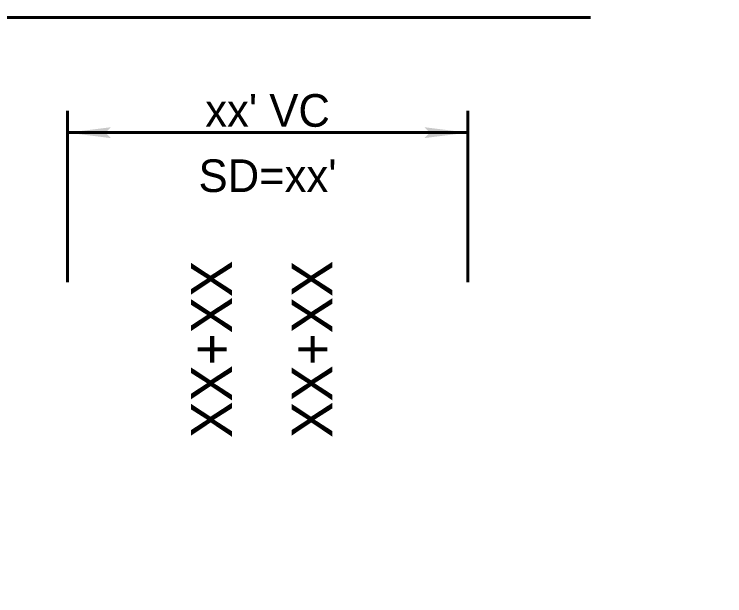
# Model space of a CAD drawing. Header units: feet. Extents: x 715168 to 716636, y 927703 to 928239.
# Drawn here: x 716027.6 to 716093, y 927859.4 to 927912.8 of the extents above; entities that cross this region are included whole.
import ezdxf
from ezdxf.enums import TextEntityAlignment as Align

# ---------------------------------------------------------------- set-up
doc = ezdxf.new("R2010")
doc.units = ezdxf.units.FT
doc.header["$MEASUREMENT"] = 0
for name, color, linetype, lineweight in [('21', 80, 'Continuous', 0), ('28', 150, 'Continuous', 0), ('56', 92, 'Continuous', 0), ('62', 7, 'Continuous', 0)]:
    doc.layers.add(name, color=color, linetype=linetype, lineweight=lineweight)
doc.styles.add('Style-SLANTED_PROPORTIONAL', font='SLANTED_PROPORTIONAL.shx')
doc.styles.add('Style-VERTICAL_PROPORTIONAL', font='VERTICAL_PROPORTIONAL.shx')

# ---------------------------------------------------------------- blocks, each defined once
blk = doc.blocks.new('LTERMA_4')
at = {"layer": '28', "color": 150, "linetype": 'Continuous', "lineweight": 40, "extrusion": (0, 0, -1)}
blk.add_solid([(17.5, 0), (20, 2.5), (20, -2.5), (0, 0)], dxfattribs=at)

msp = doc.modelspace()

# ---------------------------------------------------------------- linework, layer by layer
at = {"layer": '28', "color": 150, "linetype": 'Continuous', "lineweight": 40}
for p, q in [((716012.413, 927912.524), (716080.601, 927912.524)), ((716032.512, 927888.187), (716032.512, 927903.946)), ((716069.326, 927888.187), (716069.326, 927903.946)), ((716032.512, 927901.946), (716069.326, 927901.946))]:
    msp.add_line(p, q, dxfattribs=at)
at = {"layer": '56', "color": 92, "linetype": 'Continuous', "lineweight": 0}
msp.add_3dface([(715956.36, 927778.925), (716636.36, 927778.925), (716636.36, 928218.925), (715956.36, 928218.925)], dxfattribs=at)
at = {"layer": '62', "color": 7, "linetype": 'Continuous', "lineweight": 100}
msp.add_3dface([(715986.36, 928208.925), (716626.36, 928208.925), (716626.36, 927788.925), (715986.36, 927788.925)], dxfattribs=at)

# ---------------------------------------------------------------- block references
at = {"layer": '28', "color": 150, "linetype": 'Continuous', "lineweight": 40, "xscale": 0.2000000000000001, "yscale": 0.2000000000000001, "zscale": 0.2000000000000001, "rotation": 180.0003112605468}
msp.add_blockref('LTERMA_4', (716032.512, 927901.946), dxfattribs=at)
at = {"layer": '28', "color": 150, "linetype": 'Continuous', "lineweight": 40, "extrusion": (0, 0, -1), "xscale": 0.2000000000000001, "yscale": 0.2000000000000001, "zscale": 0.2000000000000001, "rotation": 180.0003112605468}
msp.add_blockref('LTERMA_4', (-716069.326, 927901.946), dxfattribs=at)

# ---------------------------------------------------------------- texts
at = {"layer": '21', "color": 80, "linetype": 'Continuous', "lineweight": 40, "style": 'Style-VERTICAL_PROPORTIONAL'}
msp.add_text('XX+XX', height=3.75, rotation=90, dxfattribs=at).set_placement((716045.76, 927873.874), align=Align.MIDDLE_LEFT)
at = {"layer": '28', "color": 150, "linetype": 'Continuous', "lineweight": 80, "style": 'Style-VERTICAL_PROPORTIONAL'}
msp.add_text('XX+XX', height=3.75, rotation=90, dxfattribs=at).set_placement((716055.007, 927873.874), align=Align.MIDDLE_LEFT)
at = {"layer": '28', "color": 150, "linetype": 'Continuous', "lineweight": 53, "insert": (716050.919, 927896.446), "char_height": 3, "attachment_point": 8, "line_spacing_factor": 1.2, "style": 'Style-SLANTED_PROPORTIONAL'}
msp.add_mtext("xx' VC\\PSD=xx'\\P", dxfattribs=at)

doc.saveas('drawing.dxf')
